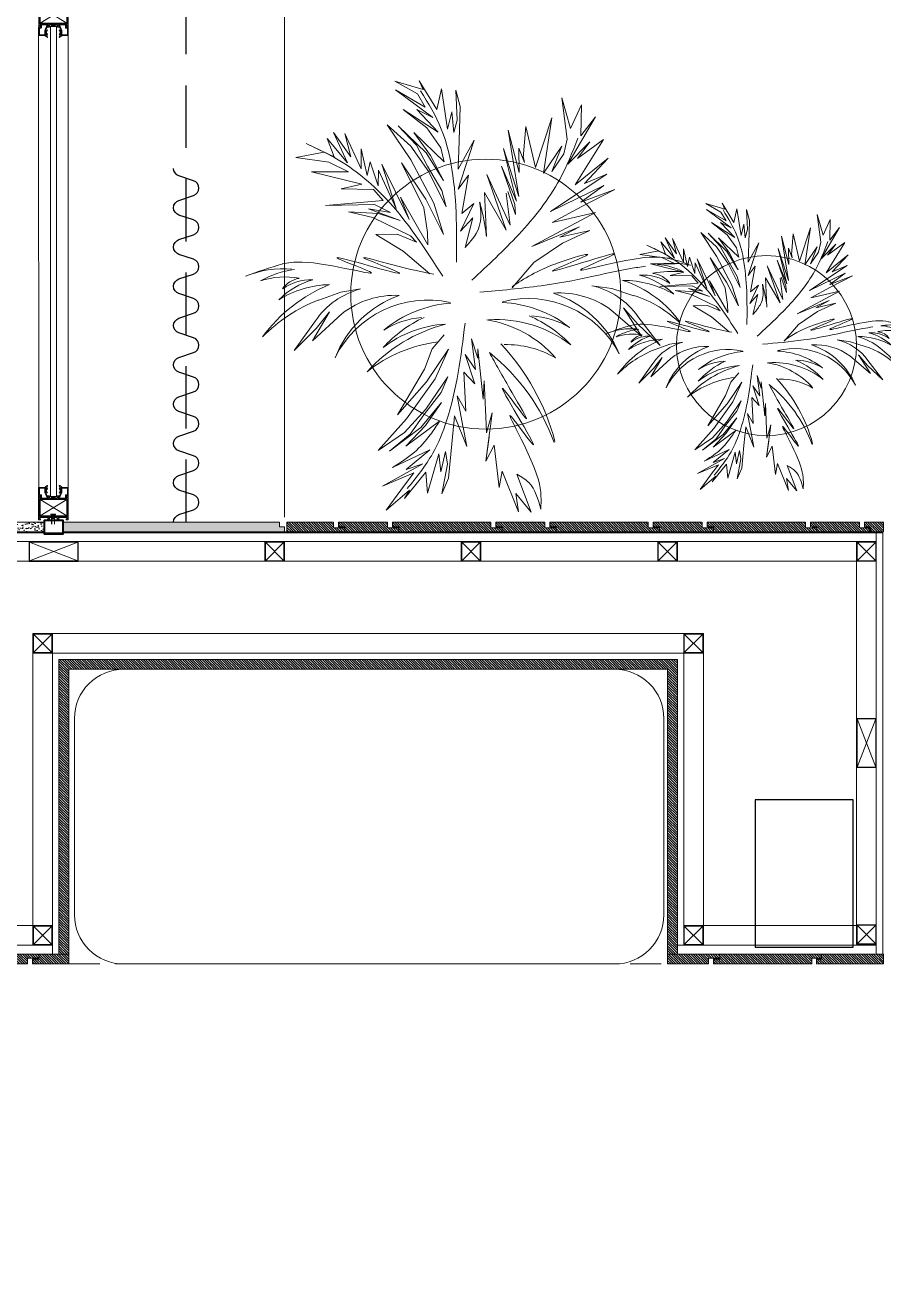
# Model space of a CAD drawing. Header units: centimetres. Extents: x 5488 to 20269, y -31398 to -19684.
# Drawn here: x 6948.4 to 7123.2, y -24110.9 to -23857.8 of the extents above; entities that cross this region are included whole.
import ezdxf

# ---------------------------------------------------------------- set-up
doc = ezdxf.new("R2010")
doc.units = ezdxf.units.CM
doc.set_wipeout_variables(frame=1)
doc.linetypes.add('HIDDEN', pattern=[9.525, 6.35, -3.175])
doc.linetypes.add('HIDDENX2', pattern=[19.05, 12.7, -6.35])
doc.layers.add('0-LNS-VLF-PERDE', color=10, linetype='Continuous')
doc.layers.add('wipeout', color=7, linetype='Continuous', true_color=0xffffff)
for name, color, linetype, lineweight in [('xxx_Auto_Dograma_Metal', 157, 'Continuous', 0), ('xxx_Auto_Element_Dograma Cam', 140, 'Continuous', 9), ('xxx_Auto_Element_Dograma Metal', 211, 'Continuous', 20), ('xxx_Auto_Kaplama_Ahşap', 34, 'Continuous', 0), ('xxx_Auto_Kaplama_Ahşap Tarama', 16, 'Continuous', 5), ('xxx_Auto_Kaplama_Aluminyum', 133, 'Continuous', 13), ('xxx_Auto_Kaplama_Mermer', 43, 'Continuous', 13), ('xxx_Auto_Kaplama_Siva Sap', 253, 'Continuous', 13), ('xxx_Auto_Kaplama_Tavan Alcipan', 8, 'Continuous', 13), ('xxx_Auto_Konstruksiyon_Metal', 141, 'Continuous', 0), ('xxx_Auto_Merdiven_Merdiven', 163, 'Continuous', 15), ('xxx_Auto_Mobilya_Ahsap', 34, 'Continuous', 20), ('xxx_Auto_Tasiyici_Betonarme', 1, 'Continuous', 30), ('xxx_Auto_Tefris_Silik', 252, 'Continuous', 13), ('xxx_Auto_Tefris_Tefris', 32, 'Continuous', 15)]:
    doc.layers.add(name, color=color, linetype=linetype, lineweight=lineweight)
doc.layers.add('xxx_Auto_Kaplama_Mermer Tarama', color=7, linetype='Continuous', lineweight=0, true_color=0xadadad)
doc.layers.add('xxx_Auto_LANDSCAPE', color=7, linetype='Continuous', lineweight=0, true_color=0x496639)
pattern_1 = [(320, (27331.8861, -18058.2614), (-0.15939086, -1.82184669), [0.1905, -2.0955]), (265, (27331.8861, -18058.2614), (1.91056845, 0.35243421), [0.1524, -1.67640584]), (10.451445, (27331.8728, -18058.4133), (1.75117752, -1.46941247), [0.16190009, -1.78090245]), (316.1842, (27332.3941, -18058.2614), (-0.42042328, -2.7107904), [0.28575, -3.14325]), (6.635558, (27332.359, -18058.4873), (2.47426125, -2.37404134), [0.24285023, -2.67135608]), (261.184151, (27332.394, -18058.2614), (2.47426125, -2.37404134), [0.22859967, -2.51459732]), (291, (27332.2671, -18058.5154), (-1.02265198, -1.51614391), [0.1905, -2.0955]), (236, (27332.2671, -18058.5154), (1.84187966, -0.61802028), [0.1524, -1.6764]), (341.451445, (27332.1819, -18058.6418), (0.81922769, -2.1341642), [0.16190009, -1.78089938]), (307.5, (27331.8861, -18058.26144), (0.845550389, -0.030886033), [0, -1.65608, 0, -1.7018, 0, -1.68275]), (277.5, (27331.8861, -18058.2614), (1.00180575, -0.668196625), [0, -0.97028, 0, -1.61798, 0, -0.64135]), (237.5, (27331.8861, -18057.695), (-0.05728744, -1.355905952), [0, -0.635, 0, -1.9812, 0, -2.6289]), (227.5, (27331.8861, -18057.441), (0.25426491, -1.481291814), [0, -0.8255, 0, -1.31572, 0, -1.8669])]

# ---------------------------------------------------------------- blocks, each defined once
blk = doc.blocks.new('palm_plan')
at = {"color": 0}
for p, q in [((-35.71, 74.41), (-52.98, 98.96)), ((-52.98, 98.96), (-46.84, 87.45)), ((-23.8, 73.26), (-39.93, 97.81)), ((-39.93, 97.81), (-36.47, 80.55)), ((-22.27, 78.25), (-29.56, 95.89)), ((-29.56, 95.89), (-23.8, 73.26)), ((-46.84, 87.45), (-62.2, 94.74)), ((-62.2, 94.74), (-52.98, 84)), ((-36.47, 80.55), (-41.85, 90.52)), ((-41.85, 90.52), (-35.71, 74.41)), ((-21.88, 91.67), (-22.27, 78.25)), ((-16.13, 54.85), (-21.88, 91.67)), ((-12.29, 92.06), (-13.82, 72.11)), ((-11.52, 71.73), (-12.29, 92.06)), ((-52.98, 84), (-70.26, 86.69)), ((-70.26, 86.69), (-48.38, 79.78)), ((-13.82, 72.11), (-16.89, 87.45)), ((-16.89, 87.45), (-16.13, 54.85)), ((-36.86, 60.22), (-62.58, 77.1)), ((-62.58, 77.1), (-41.47, 57.53)), ((-48.38, 79.78), (-41.85, 74.79)), ((-35.71, 64.82), (-46.07, 75.56)), ((-46.07, 75.56), (-36.86, 60.22)), ((-5.38, 77.1), (-8.83, 60.6)), ((-3.07, 37.59), (-5.38, 77.1)), ((36.16, 67.82), (44.9, 77.21)), ((-41.85, 74.79), (-35.71, 64.82)), ((-10.37, 53.31), (-11.52, 71.73)), ((2.3, 70.19), (-1.15, 53.7)), ((2.3, 53.7), (2.3, 70.19)), ((-41.47, 57.53), (-64.12, 62.14)), ((-64.12, 62.14), (-49.14, 53.7)), ((-1.92, 65.97), (-3.07, 37.59)), ((-1.15, 53.7), (-1.92, 65.97)), ((30.3, 58.6), (36.16, 67.82)), ((-8.83, 60.6), (-10.37, 53.31)), ((-30.97, 42.55), (-66.37, 52.44)), ((-66.37, 52.44), (-42.77, 48.25)), ((-42.77, 48.25), (-54.95, 53.58)), ((-54.95, 53.58), (-46.58, 53.2)), ((-46.58, 53.2), (-50, 53.96)), ((5.38, 34.9), (2.3, 53.7)), ((-29.07, 40.27), (-58.37, 45.97)), ((-58.37, 45.97), (-30.97, 42.55)), ((-27.93, 38.75), (-50, 41.03)), ((-50, 41.03), (-29.07, 40.27)), ((-89.18, 34.03), (-98.39, 35.56)), ((-98.39, 35.56), (-83.04, 29.43)), ((-35.92, 38.37), (-22.6, 36.85)), ((-35.44, 37.1), (-18.55, 31.73)), ((-22.6, 36.85), (-27.93, 38.75)), ((13.05, 18.41), (5.38, 34.9)), ((-80.73, 22.52), (-102.23, 28.66)), ((-102.23, 28.66), (-93.02, 21.76)), ((-72.29, 25.59), (-89.18, 34.03)), ((-77.66, 24.82), (-88.41, 28.66)), ((-88.41, 28.66), (-80.73, 22.52)), ((-83.04, 29.43), (-77.66, 24.82)), ((-48.49, 14.09), (-69.22, 33.26)), ((-69.22, 33.26), (-58.47, 18.69)), ((-18.55, 31.73), (-49.26, 31.73)), ((-49.26, 31.73), (-17.01, 28.66)), ((-17.01, 28.66), (-40.81, 26.36)), ((-93.02, 21.76), (-111.44, 19.45)), ((-58.47, 18.69), (-72.29, 25.59)), ((-35.44, 10.25), (-53.09, 22.52)), ((-53.09, 22.52), (-48.49, 14.09)), ((-40.81, 26.36), (-18.36, 17.24)), ((-106.07, 19.45), (-116.82, 7.18)), ((-116.82, 7.18), (-105.3, 15.62)), ((-112.21, 5.65), (-89.95, 17.92)), ((-96.86, 16.39), (-112.21, 5.65)), ((-111.44, 19.45), (-106.07, 19.45)), ((-105.3, 15.62), (-96.86, 16.39)), ((-81.5, 17.15), (-100.69, 4.88)), ((-89.95, 17.92), (-97.62, 11.78)), ((-97.62, 11.78), (-81.5, 17.15)), ((-86.11, 12.55), (-73.06, 14.85)), ((-73.06, 14.85), (-65.38, 13.32)), ((-26.99, 5.65), (-37.74, 18.69)), ((-37.74, 18.69), (-35.44, 10.25)), ((-17.78, 4.11), (-30.83, 14.85)), ((-30.83, 14.85), (-26.99, 5.65)), ((-100.69, 4.88), (-86.11, 12.55)), ((-65.38, 13.32), (-86.88, 4.88)), ((-86.88, 4.88), (-71.52, 7.95)), ((-56.17, 8.72), (-73.82, 6.42)), ((-71.52, 7.95), (-56.17, 8.72)), ((-80.73, 0.28), (-96.86, -6.62)), ((-73.82, 6.42), (-93.78, -1.25)), ((-93.78, -1.25), (-79.97, 3.35)), ((-63.84, 3.35), (-80.73, 0.28)), ((-79.97, 3.35), (-66.91, 4.11)), ((-66.91, 4.11), (-51.56, 5.65)), ((-42.35, 4.11), (-63.84, 3.35)), ((-51.56, 5.65), (-42.35, 4.11)), ((-96.86, -6.62), (-73.82, -2.79)), ((-50.79, -4.32), (-74.59, -8.16)), ((-73.82, -2.79), (-46.95, -1.25)), ((-29.29, -3.56), (-50.79, -4.32)), ((-46.95, -1.25), (-29.29, -3.56)), ((-74.59, -8.16), (-46.95, -7.39)), ((-46.95, -7.39), (-33.9, -11.23)), ((-33.9, -11.23), (-27.71, -13.75)), ((29.25, -13.53), (45.37, -18.59)), ((29.25, -13.53), (40.16, -14.9)), ((40.16, -14.9), (35.5, -12.77)), ((35.5, -12.77), (62.01, -21.59)), ((-44.65, -17.36), (-78.43, -18.13)), ((-78.43, -18.13), (-53.09, -21.2)), ((-27.71, -13.75), (-57.7, -16.59)), ((-57.7, -16.59), (-44.65, -17.36)), ((-53.86, -35), (-36.2, -20.43)), ((-31.6, -18.9), (-40.04, -26.57)), ((-36.2, -20.43), (-31.6, -18.9)), ((-30.11, -27.61), (-12.86, -19.5)), ((45.37, -18.59), (35.57, -20.41)), ((35.57, -20.41), (52.36, -22.28)), ((62.01, -21.59), (53.08, -16.94)), ((53.08, -16.94), (79.49, -27.71)), ((79.49, -27.71), (70.84, -20.24)), ((70.84, -20.24), (93.51, -34.47)), ((-76.13, -28.1), (-90.71, -25.03)), ((-90.71, -25.03), (-80.73, -29.63)), ((-68.45, -25.03), (-82.27, -23.5)), ((-82.27, -23.5), (-76.13, -28.1)), ((-53.09, -21.2), (-76.13, -21.2)), ((-76.13, -21.2), (-68.45, -25.03)), ((-60, -25.8), (-70.75, -55.71)), ((-67.68, -28.1), (-60, -25.8)), ((-60, -31.17), (-52.33, -25.03)), ((-59.24, -35), (-46.18, -21.96)), ((-52.33, -25.03), (-59.24, -35)), ((-46.18, -21.96), (-54.63, -31.17)), ((-40.04, -26.57), (-44.65, -37.3)), ((25.22, -35.42), (20.93, -26.32)), ((52.36, -22.28), (44.04, -24.96)), ((44.04, -24.96), (63.97, -33.04)), ((93.51, -34.47), (87.39, -26.64)), ((87.39, -26.64), (109.62, -33.92)), ((129.23, -23.51), (107.01, -21.95)), ((116.39, -26.98), (129.23, -23.51)), ((126.11, -29.76), (116.39, -26.98)), ((-89.18, -31.93), (-105.3, -35)), ((-80.73, -29.63), (-102.23, -29.63)), ((-102.23, -29.63), (-89.18, -31.93)), ((-90.71, -54.94), (-73.06, -32.7)), ((-75.36, -44.21), (-67.68, -28.1)), ((-73.06, -32.7), (-75.36, -44.21)), ((-70.75, -55.71), (-60, -31.17)), ((-54.63, -31.17), (-62.31, -45.74)), ((-44.65, -37.3), (-30.11, -27.61)), ((40.7, -40.9), (29.12, -27.37)), ((29.12, -27.37), (40.23, -45.79)), ((63.97, -33.04), (54.38, -33.8)), ((54.38, -33.8), (81.77, -40.67)), ((93.51, -34.47), (82.18, -27.35)), ((109.62, -33.92), (102.15, -28.72)), ((102.15, -28.72), (126.11, -29.76)), ((-93.02, -40.37), (-106.07, -51.11)), ((-105.3, -35), (-86.88, -35)), ((-86.88, -35), (-103.77, -39.6)), ((-103.77, -39.6), (-93.02, -40.37)), ((-91.48, -44.21), (-82.27, -36.54)), ((-82.27, -36.54), (-90.71, -54.94)), ((-62.31, -45.74), (-53.86, -35)), ((33.49, -43.95), (25.22, -35.42)), ((54.11, -64.23), (40.7, -40.9)), ((49, -40.98), (42.68, -34.1)), ((42.68, -34.1), (53.79, -52.52)), ((81.77, -40.67), (63.69, -39.64)), ((63.69, -39.64), (77.03, -47.43)), ((-106.07, -51.11), (-97.62, -44.21)), ((-97.62, -44.21), (-101.46, -59.55)), ((-101.46, -59.55), (-91.48, -44.21)), ((50.03, -67.81), (33.49, -43.95)), ((40.23, -45.79), (50.03, -67.81)), ((56.11, -54.67), (49, -40.98)), ((61.84, -56.44), (54.09, -43.16)), ((54.09, -43.16), (61.81, -59.2)), ((77.03, -47.43), (93.33, -56.96)), ((53.79, -52.52), (60.45, -68.34)), ((62.98, -48.36), (67.67, -70.97)), ((86.12, -54.34), (79.33, -52.35)), ((79.33, -52.35), (88.41, -59.26)), ((99.65, -63.84), (86.12, -54.34)), ((-21.11, -57.48), (-24, -68.02)), ((62.6, -66.02), (56.11, -54.67)), ((61.81, -59.2), (66.31, -80.11)), ((67.67, -70.97), (61.84, -56.44)), ((79.32, -76.19), (75, -59.76)), ((75, -59.76), (75.22, -82.54)), ((88.41, -59.26), (79.08, -56.18)), ((79.08, -56.18), (95.97, -70.83)), ((93.33, -56.96), (99.65, -63.84)), ((-24, -68.02), (-25.08, -80.8)), ((63.49, -85.62), (54.11, -64.23)), ((66.31, -80.11), (62.6, -66.02)), ((80.26, -66.41), (79.32, -76.19)), ((82.16, -91.76), (80.26, -66.41)), ((95.97, -70.83), (85.15, -66.89)), ((85.15, -66.89), (93.3, -83.57)), ((60.45, -68.34), (63.49, -85.62)), ((82.76, -73.04), (82.16, -91.76)), ((86.73, -80.53), (82.76, -73.04)), ((95.03, -95.31), (86.73, -80.53)), ((93.3, -83.57), (90.36, -79.07)), ((90.36, -79.07), (95.03, -95.31))]:
    blk.add_line(p, q, dxfattribs=at)
for points in [[(56.14, 74.49), (75.63, 78.86), (59.72, 72.5), (48.59, 69.33), (66.88, 71.71), (46.6, 62.55)], [(-15.51, -87.3), (-5.65, -104.67), (-11.63, -88.62), (-16.76, -78.24), (-6.23, -93.38), (-13.08, -72.21)]]:
    blk.add_lwpolyline(points, dxfattribs=at)
for centre, radius, start, end in [((99.17, 53.3), 81.81, 133.81944, 142.41499), ((82.98, 82.64), 50.1, 143.6631, 162.87038), ((64.92, 79.92), 34.25, 126.95285, 151.86942), ((90.53, 79.14), 53.98, 149.04253, 166.44838), ((85.76, 51.52), 56.24, 125.181, 155.21391), ((69.12, 57.69), 42.79, 111.98001, 140.92778), ((59.95, 75.91), 25.52, 120.68228, 159.65167), ((49.47, 85.09), 13.11, 100.6314, 149.19483), ((80.37, 33.28), 61.93, 99.57062, 137.52091), ((92.71, 33.32), 65.05, 110.59419, 137.49724), ((64.52, 31.9), 43.41, 101.12715, 142.03804), ((69.91, 20.84), 47.78, 119.2037, 159.35603), ((73.53, 0.03), 56.68, 93.0923, 169.43104), ((68.76, -2.86), 59.51, 88.35274, 137.05741), ((75.71, -19.74), 64.86, 117.24824, 152.69594), ((85.89, -24.6), 66.7, 117.57029, 159.02957), ((77.24, -30.93), 69.13, 108.74819, 132.00795), ((71.95, 0.37), 45.64, 124.63013, 152.18172), ((75.42, -36.07), 62.46, 106.29112, 146.55726), ((89.12, -20.29), 54.1, 125.24331, 156.33285), ((77.98, -118.6), 124.94, 80.11436, 108.49853), ((90.77, -108.29), 112.52, 85.42798, 116.71611), ((51.32, -50.14), 56.68, 142.79498, 219.13373), ((67.42, -38.46), 64.86, 159.53008, 194.97778), ((72.58, -45.48), 60.92, 158.59015, 193.41286), ((103.98, -38.38), 89.4, 170.25724, 202.88355), ((50, -49.19), 45.64, 160.04431, 187.5959), ((76.73, -32.07), 69.13, 180.21807, 203.47783), ((97.56, -54.6), 78.17, 162.32522, 193.71765), ((33.47, -61.44), 47.78, 152.87, 193.02233), ((50.25, -44.67), 59.51, 175.16861, 223.87329), ((21.66, -64.88), 43.41, 170.18799, 211.09887), ((21.4, -93.79), 56.24, 157.01211, 187.04502), ((54.53, -75.84), 85, 177.29514, 209.19575), ((-14, -91.07), 25.52, 152.57436, 191.54374), ((5.65, -85.62), 42.79, 171.29824, 200.24601), ((62.27, -86.14), 87.67, 176.46895, 200.82085), ((-1.59, -113.58), 52.23, 149.5519, 178.13356), ((2.24, -101.23), 50.49, 162.36513, 184.77305), ((-5.72, -110.21), 42.63, 144.61489, 173.56583), ((-27.84, -89.48), 13.11, 163.0312, 211.59462), ((200.52, -129.14), 254.9, 171.27038, 176.11868)]:
    blk.add_arc(centre, radius, start, end, dxfattribs=at)
for points in [[(12.54, 18.56), (11.25, 47.52), (13.83, 63.6), (13.83, 42.37), (19.63, 77.12), (19.63, 57.81), (29.29, 93.85), (34.44, 103.5)], [(7.87, 1.31), (18.64, 33.22), (25.57, 59.75), (30.57, 81.66), (32.88, 89.74)], [(0, 0), (-12.02, 33.89), (-30.06, 66.92), (-46.37, 85.36)], [(-17.78, 4.11), (-22.26, 12.87), (-31.96, 20.07), (-37.05, 21.73), (-25.27, 19.36), (-18.36, 17.24)], [(-12.4, -3.56), (-63.08, 16.39), (-82.27, 19.45), (-106.07, 17.92)], [(40.19, -7.78), (65.46, -5.69), (81.71, -4.5), (61.04, -9.39), (96.2, -7.03), (77.41, -11.47), (114.7, -12.58), (129.93, -18.14)], [(-8.57, -13.53), (-60.77, -24.26), (-91.48, -39.6), (-102.23, -48.04)], [(19.89, -13.23), (64.29, -44.75), (77.35, -59.14), (89.08, -79.91)], [(-11.67, -17.51), (-25.7, -35.93), (-35.89, -48.65), (-20.16, -34.38), (-42, -62.03), (-27.7, -49.05), (-47.89, -80.43), (-51.58, -90.73)], [(107.01, -21.95), (113.96, -17.96), (129.93, -18.14)], [(62.98, -48.36), (67.38, -55.92), (72.6, -68.22), (75.22, -82.54)]]:
    blk.add_spline(points, degree=3, dxfattribs=at)
blk = doc.blocks.new('A$C21533CF2')
blk.add_wipeout([(74.13, 39.49), (75.2, 40.42), (76.21, 41.4), (77.18, 42.44), (78.09, 43.52), (78.94, 44.65), (79.73, 45.82), (80.45, 47.03), (81.12, 48.28), (81.71, 49.57), (82.24, 50.88), (82.7, 52.21), (83.09, 53.57), (83.41, 54.95), (83.65, 56.34), (83.82, 57.75), (83.92, 59.16), (83.94, 60.57), (83.89, 61.99), (83.77, 63.39), (83.57, 64.79), (83.3, 66.18), (82.96, 67.55), (82.54, 68.91), (82.06, 70.23), (81.5, 71.54), (80.88, 72.81), (80.2, 74.04), (79.45, 75.24), (78.63, 76.4), (77.76, 77.51), (76.83, 78.58), (75.85, 79.6), (74.82, 80.56), (73.73, 81.47), (72.6, 82.32), (71.43, 83.11), (70.22, 83.83), (68.97, 84.5), (67.69, 85.09), (66.37, 85.62), (65.04, 86.08), (63.68, 86.47), (62.3, 86.79), (60.91, 87.03), (59.5, 87.2), (58.09, 87.3), (56.68, 87.32), (55.27, 87.27), (53.86, 87.15), (52.46, 86.95), (51.07, 86.68), (49.7, 86.34), (48.35, 85.92), (47.02, 85.44), (45.72, 84.89), (44.45, 84.26), (43.21, 83.58), (42.01, 82.83), (40.85, 82.02), (39.74, 81.14), (38.67, 80.22), (37.66, 79.23), (36.69, 78.2), (35.78, 77.11), (34.93, 75.98), (34.14, 74.81), (33.42, 73.6), (32.75, 72.35), (32.16, 71.07), (31.63, 69.76), (31.17, 68.42), (30.78, 67.06), (30.46, 65.68), (30.22, 64.29), (30.05, 62.89), (29.95, 61.47), (29.93, 60.06), (29.98, 58.65), (30.1, 57.24), (30.3, 55.84), (30.57, 54.45), (30.91, 53.08), (31.33, 51.73), (31.81, 50.4), (32.37, 49.1), (32.99, 47.83), (33.67, 46.59), (34.42, 45.39), (35.24, 44.23), (36.11, 43.12), (37.04, 42.05), (38.02, 41.04), (39.05, 40.07), (40.14, 39.17), (41.27, 38.32), (42.44, 37.53), (43.65, 36.8), (44.9, 36.14), (46.18, 35.54), (47.5, 35.01), (48.83, 34.55), (50.19, 34.16), (51.57, 33.85), (52.96, 33.6), (54.37, 33.43), (55.78, 33.33), (57.19, 33.31), (58.6, 33.36), (60.01, 33.48), (61.41, 33.68), (62.8, 33.95), (64.17, 34.3), (65.52, 34.71), (66.85, 35.19), (68.15, 35.75), (69.42, 36.37), (70.66, 37.06), (71.86, 37.81), (73.02, 38.62)]).dxf.layer = 'wipeout'
at = {"layer": 'xxx_Auto_Tefris_Tefris'}
blk.add_circle((56.93, 60.32), 27, dxfattribs=at)
at = {"layer": 'xxx_Auto_LANDSCAPE', "xscale": -0.364783083416274, "yscale": 0.364783083416274, "zscale": 0.3647830834162722, "rotation": 328.9633282841189}
blk.add_blockref('palm_plan', (59.41, 57.23), dxfattribs=at)
blk = doc.blocks.new('A$Cb3d25d0a')
at = {"layer": 'xxx_Auto_Konstruksiyon_Metal', "lineweight": 20}
h = blk.add_hatch(color=256, dxfattribs=at)
h.dxf.hatch_style = 1
h.paths.add_polyline_path([(2, 2), (2, -2), (-2, -2), (-2, 2)])
h.paths.add_polyline_path([(1.88, 1.88), (-1.88, 1.88), (-1.88, -1.88), (1.88, -1.88)], flags=16)
for points in [[(2, -2), (2, 2), (-2, 2), (-2, -2)], [(1.88, -1.88), (1.88, 1.88), (-1.88, 1.88), (-1.88, -1.88)]]:
    blk.add_lwpolyline(points, close=True, dxfattribs=at)
for points in [[(1.88, -1.88), (-1.88, 1.88)], [(1.88, 1.88), (-1.88, -1.88)]]:
    blk.add_lwpolyline(points, dxfattribs=at)
blk = doc.blocks.new('*U64')
at = {"layer": 'xxx_Auto_Konstruksiyon_Metal', "color": 0}
blk.add_blockref('A$Cb3d25d0a', (0, 0), dxfattribs=at)
blk = doc.blocks.new('*U65')
at = {"layer": 'xxx_Auto_Kaplama_Ahşap', "color": 0, "linetype": 'ByBlock', "lineweight": -2, "transparency": 16777216}
blk.add_blockref('*U64', (0, 0), dxfattribs=at)
blk = doc.blocks.new('*U66')
at = {"layer": 'xxx_Auto_Konstruksiyon_Metal', "color": 0}
blk.add_blockref('A$Cb3d25d0a', (0, 0), dxfattribs=at)
blk = doc.blocks.new('*U67')
at = {"layer": 'xxx_Auto_Kaplama_Ahşap', "color": 0, "linetype": 'ByBlock', "lineweight": -2, "transparency": 16777216}
blk.add_blockref('*U66', (0, 0), dxfattribs=at)
blk = doc.blocks.new('2411-X')
for p, q in [((1.5, 17), (0, 17)), ((0, 17), (0, 0)), ((0, 0), (15, 0)), ((1.5, 16.5), (1.5, 17)), ((4.1, 16.5), (1.5, 16.5)), ((1.5, 1.5), (1.5, 15)), ((1.5, 15), (4.6, 15)), ((12.5, 1.5), (1.5, 1.5)), ((3.1, 19.8), (4.8, 21.6)), ((4.1, 19.2), (3.1, 19.8)), ((4.1, 19.2), (4.1, 16.5)), ((5.6, 16), (5.6, 21.2)), ((17.5, 21.5), (12.5, 10.1)), ((12.5, 9.5), (12.5, 10.1)), ((12.5, 9.5), (12.5, 1.5)), ((18, 19.2), (14, 9.5)), ((14, 1.5), (14, 9.5)), ((15, 1.5), (14, 1.5)), ((15, 1.5), (15, 0)), ((19, 19.2), (18, 19.2)), ((19, 19.2), (18.5, 21.5))]:
    blk.add_line(p, q)
for centre, radius, start, end in [((4.6, 16), 1, 270, 0), ((5.1, 21.2), 0.498, 359.4768, 127.3931), ((18, 21.5), 0.5, 0, 180)]:
    blk.add_arc(centre, radius, start, end)
blk = doc.blocks.new('Alm frame 1')
at = {"layer": 'xxx_Auto_Element_Dograma Metal'}
for p, q in [((5460.98, -20303.61), (5457.63, -20298.16)), ((5457.63, -20303.61), (5460.98, -20298.16)), ((5457.72, -20300.68), (5455.94, -20300.68)), ((5457.72, -20301.2), (5455.94, -20301.2)), ((5457.72, -20300.64), (5455.97, -20300.64)), ((5457.72, -20301.24), (5455.97, -20301.24)), ((5457.05, -20300.64), (5457.13, -20301.24)), ((5457.15, -20300.64), (5457.23, -20301.24)), ((5457.24, -20300.64), (5457.32, -20301.24)), ((5457.34, -20300.64), (5457.42, -20301.24)), ((5457.44, -20300.64), (5457.52, -20301.24)), ((5457.54, -20300.64), (5457.62, -20301.24)), ((5457.64, -20300.64), (5457.72, -20301.24)), ((5457.92, -20300.44), (5457.72, -20300.64)), ((5457.72, -20301.24), (5457.72, -20300.64)), ((5457.92, -20301.44), (5457.72, -20301.24)), ((5457.92, -20300.44), (5457.92, -20301.44)), ((5457.92, -20300.44), (5457.97, -20300.44)), ((5457.92, -20301.44), (5457.97, -20301.44)), ((5457.97, -20300.44), (5457.97, -20301.44)), ((5461.25, -20301.68), (5461.25, -20300.1)), ((5461.25, -20301.68), (5461.58, -20300.1)), ((5461.58, -20301.68), (5461.25, -20300.1)), ((5461.58, -20300.1), (5461.25, -20300.1)), ((5461.25, -20301.68), (5461.58, -20301.68)), ((5461.58, -20301.68), (5461.58, -20300.1))]:
    blk.add_line(p, q, dxfattribs=at)
blk.add_lwpolyline([(5456.84, -20299.03, 0.414214), (5456.64, -20298.83), (5454.04, -20298.83, 0.414214), (5453.84, -20299.03), (5453.84, -20302.63, 0.414214), (5454.04, -20302.83), (5456.64, -20302.83, 0.414214), (5456.84, -20302.63)], format="xyb", close=True, dxfattribs=at)
for points in [[(5456.64, -20299.03), (5456.64, -20302.63), (5454.04, -20302.63), (5454.04, -20299.03)], [(5460.98, -20298.16), (5457.63, -20298.16), (5457.63, -20303.61), (5460.98, -20303.61)], [(5463.09, -20299.3), (5462.99, -20299.28), (5462.83, -20299.32), (5462.67, -20299.4), (5462.34, -20299.62), (5462.3, -20299.66), (5462.32, -20299.68), (5462.34, -20299.68), (5462.75, -20299.49), (5462.85, -20299.48), (5462.97, -20299.51), (5463.02, -20299.56), (5463.07, -20299.59), (5463.11, -20299.64), (5463.15, -20299.67), (5463.2, -20299.69), (5463.22, -20299.67), (5463.2, -20299.64), (5463.17, -20299.61), (5463.16, -20299.58), (5463.17, -20299.56), (5463.28, -20299.58), (5463.42, -20299.6), (5463.56, -20299.64), (5463.72, -20299.67), (5463.77, -20299.69), (5463.8, -20299.69), (5463.82, -20299.67), (5463.82, -20299.64), (5463.8, -20299.6), (5463.5, -20299.2), (5463.44, -20299.2), (5463.44, -20299.42), (5463.22, -20299.42), (5463.12, -20299.33), (5463.11, -20299.32)], [(5463.1, -20302.48), (5463, -20302.5), (5462.84, -20302.46), (5462.68, -20302.38), (5462.35, -20302.16), (5462.31, -20302.12), (5462.33, -20302.1), (5462.35, -20302.1), (5462.76, -20302.29), (5462.86, -20302.3), (5462.98, -20302.27), (5463.03, -20302.22), (5463.08, -20302.19), (5463.12, -20302.14), (5463.16, -20302.11), (5463.21, -20302.09), (5463.23, -20302.11), (5463.21, -20302.14), (5463.18, -20302.17), (5463.17, -20302.2), (5463.18, -20302.22), (5463.29, -20302.2), (5463.43, -20302.18), (5463.57, -20302.14), (5463.73, -20302.11), (5463.78, -20302.09), (5463.81, -20302.09), (5463.83, -20302.11), (5463.83, -20302.14), (5463.81, -20302.18), (5463.51, -20302.58), (5463.45, -20302.58), (5463.45, -20302.36), (5463.23, -20302.36), (5463.13, -20302.45), (5463.12, -20302.46)]]:
    blk.add_lwpolyline(points, close=True, dxfattribs=at)
blk.add_lwpolyline([(5457.34, -20301.28), (5457.34, -20301.69), (5456.84, -20301.69), (5456.84, -20301.99, 0.414214), (5456.94, -20302.09), (5457.04, -20302.09), (5457.04, -20301.89), (5457.34, -20301.89), (5457.34, -20303.69), (5457.04, -20303.69), (5457.04, -20303.49), (5456.94, -20303.49, 0.414214), (5456.84, -20303.59), (5456.84, -20303.89), (5459.29, -20303.89), (5461.74, -20303.89), (5461.74, -20303.59, 0.414214), (5461.64, -20303.49), (5461.54, -20303.49), (5461.54, -20303.69), (5461.24, -20303.69), (5461.24, -20301.89), (5461.54, -20301.89), (5461.54, -20302.09), (5461.64, -20302.09, 0.414214), (5461.74, -20301.99), (5461.74, -20301.69), (5461.24, -20301.69), (5461.24, -20300.92), (5461.21, -20300.89), (5461.24, -20300.86), (5461.24, -20300.09), (5461.74, -20300.09), (5461.74, -20299.79, 0.414214), (5461.64, -20299.69), (5461.54, -20299.69), (5461.54, -20299.89), (5461.24, -20299.89), (5461.24, -20298.09), (5461.54, -20298.09), (5461.54, -20298.29), (5461.64, -20298.29, 0.414214), (5461.74, -20298.19), (5461.74, -20297.89), (5459.29, -20297.89), (5456.84, -20297.89), (5456.84, -20298.19, 0.414214), (5456.94, -20298.29), (5457.04, -20298.29), (5457.04, -20298.09), (5457.34, -20298.09), (5457.34, -20299.89), (5457.04, -20299.89), (5457.04, -20299.69), (5456.94, -20299.69, 0.414214), (5456.84, -20299.79), (5456.84, -20300.09), (5457.34, -20300.09), (5457.34, -20300.57)], format="xyb", dxfattribs=at)
blk.add_lwpolyline([(5457.54, -20301.43), (5457.54, -20303.69), (5459.29, -20303.69), (5461.04, -20303.69), (5461.04, -20300.89), (5461.04, -20298.09), (5459.29, -20298.09), (5457.54, -20298.09), (5457.54, -20301.43)], dxfattribs=at)
at = {"layer": 'xxx_Auto_Element_Dograma Metal', "rotation": 90}
for p, xscale, yscale, zscale in [((5463.44, -20297.89, -0.3), -0.1000000000058208, 0.0999999999985448, 0.1000000000000227), ((5463.44, -20303.89, -0.3), 0.1000000000058208, 0.1000000000058208, 0.1000000000058208)]:
    blk.add_blockref('2411-X', p, dxfattribs=dict(at, xscale=xscale, yscale=yscale, zscale=zscale))
blk = doc.blocks.new('4X10 PROFİL')
at = {"layer": 'xxx_Auto_Konstruksiyon_Metal'}
h = blk.add_hatch(color=256, dxfattribs=at)
h.dxf.hatch_style = 1
h.paths.add_polyline_path([(6769.8, -31068.3), (6669.8, -31068.3), (6669.8, -31108.3), (6769.8, -31108.3)])
h.paths.add_polyline_path([(6768.8, -31107.3), (6670.8, -31107.3), (6670.8, -31069.3), (6768.8, -31069.3)], flags=16)
for p, q in [((6670.8, -31069.3), (6768.8, -31107.3)), ((6768.8, -31069.3), (6670.8, -31107.3))]:
    blk.add_line(p, q, dxfattribs=at)
for points in [[(6669.8, -31068.3), (6769.8, -31068.3), (6769.8, -31108.3), (6669.8, -31108.3)], [(6670.8, -31069.3), (6768.8, -31069.3), (6768.8, -31107.3), (6670.8, -31107.3)]]:
    blk.add_lwpolyline(points, close=True, dxfattribs=at)
blk = doc.blocks.new('ALU TRIM5')
at = {"layer": 'xxx_Auto_Element_Dograma Metal'}
for p, q in [((6039.93, -20381.65), (6036.58, -20376.2)), ((6036.58, -20381.65), (6039.93, -20376.2)), ((6035.96, -20379.72), (6035.96, -20378.15)), ((6036.29, -20379.72), (6035.96, -20378.15)), ((6035.96, -20379.72), (6036.29, -20378.15)), ((6035.96, -20378.15), (6036.29, -20378.15)), ((6036.29, -20379.72), (6035.96, -20379.72)), ((6036.29, -20379.72), (6036.29, -20378.15)), ((6040.2, -20379.72), (6040.2, -20378.14)), ((6040.2, -20379.72), (6040.54, -20378.14)), ((6040.54, -20379.72), (6040.2, -20378.14)), ((6040.54, -20378.14), (6040.2, -20378.14)), ((6040.2, -20379.72), (6040.54, -20379.72)), ((6040.54, -20379.72), (6040.54, -20378.14))]:
    blk.add_line(p, q, dxfattribs=at)
for points in [[(6034.45, -20377.35), (6034.55, -20377.33), (6034.71, -20377.37), (6034.87, -20377.45), (6035.2, -20377.67), (6035.24, -20377.71), (6035.22, -20377.73), (6035.2, -20377.73), (6034.79, -20377.54), (6034.69, -20377.53), (6034.57, -20377.56), (6034.52, -20377.61), (6034.47, -20377.64), (6034.43, -20377.69), (6034.39, -20377.72), (6034.34, -20377.74), (6034.32, -20377.72), (6034.34, -20377.69), (6034.37, -20377.66), (6034.38, -20377.63), (6034.37, -20377.61), (6034.26, -20377.63), (6034.12, -20377.65), (6033.98, -20377.69), (6033.82, -20377.72), (6033.77, -20377.74), (6033.74, -20377.74), (6033.72, -20377.72), (6033.72, -20377.69), (6033.74, -20377.65), (6034.04, -20377.25), (6034.1, -20377.25), (6034.1, -20377.47), (6034.32, -20377.47), (6034.42, -20377.38), (6034.43, -20377.37)], [(6039.93, -20376.2), (6036.58, -20376.2), (6036.58, -20381.65), (6039.93, -20381.65)], [(6042.05, -20377.34), (6041.95, -20377.32), (6041.79, -20377.36), (6041.63, -20377.44), (6041.3, -20377.66), (6041.26, -20377.7), (6041.28, -20377.72), (6041.3, -20377.72), (6041.71, -20377.53), (6041.81, -20377.52), (6041.93, -20377.55), (6041.98, -20377.6), (6042.03, -20377.63), (6042.07, -20377.68), (6042.11, -20377.71), (6042.16, -20377.73), (6042.18, -20377.71), (6042.16, -20377.68), (6042.13, -20377.65), (6042.12, -20377.62), (6042.13, -20377.6), (6042.24, -20377.62), (6042.38, -20377.64), (6042.52, -20377.68), (6042.68, -20377.71), (6042.73, -20377.73), (6042.76, -20377.73), (6042.78, -20377.71), (6042.78, -20377.68), (6042.76, -20377.64), (6042.46, -20377.24), (6042.4, -20377.24), (6042.4, -20377.46), (6042.18, -20377.46), (6042.08, -20377.37), (6042.07, -20377.36)], [(6034.44, -20380.52), (6034.54, -20380.54), (6034.7, -20380.5), (6034.86, -20380.42), (6035.19, -20380.2), (6035.23, -20380.16), (6035.21, -20380.14), (6035.19, -20380.14), (6034.78, -20380.33), (6034.68, -20380.34), (6034.56, -20380.31), (6034.51, -20380.26), (6034.46, -20380.23), (6034.42, -20380.18), (6034.38, -20380.15), (6034.33, -20380.13), (6034.31, -20380.15), (6034.33, -20380.18), (6034.36, -20380.21), (6034.37, -20380.24), (6034.36, -20380.26), (6034.25, -20380.24), (6034.11, -20380.22), (6033.97, -20380.18), (6033.81, -20380.15), (6033.76, -20380.13), (6033.73, -20380.13), (6033.71, -20380.15), (6033.71, -20380.18), (6033.73, -20380.22), (6034.03, -20380.62), (6034.09, -20380.62), (6034.09, -20380.4), (6034.31, -20380.4), (6034.41, -20380.49), (6034.42, -20380.5)], [(6042.05, -20380.52), (6041.95, -20380.54), (6041.79, -20380.5), (6041.63, -20380.42), (6041.3, -20380.2), (6041.26, -20380.16), (6041.28, -20380.14), (6041.3, -20380.14), (6041.71, -20380.33), (6041.81, -20380.34), (6041.93, -20380.31), (6041.98, -20380.26), (6042.03, -20380.23), (6042.07, -20380.18), (6042.11, -20380.15), (6042.16, -20380.13), (6042.18, -20380.15), (6042.16, -20380.18), (6042.13, -20380.21), (6042.12, -20380.24), (6042.13, -20380.26), (6042.24, -20380.24), (6042.38, -20380.22), (6042.52, -20380.18), (6042.68, -20380.15), (6042.73, -20380.13), (6042.76, -20380.13), (6042.78, -20380.15), (6042.78, -20380.18), (6042.76, -20380.22), (6042.46, -20380.62), (6042.4, -20380.62), (6042.4, -20380.4), (6042.18, -20380.4), (6042.08, -20380.49), (6042.07, -20380.5)]]:
    blk.add_lwpolyline(points, close=True, dxfattribs=at)
blk.add_lwpolyline([(6036.29, -20379.73), (6036.29, -20379.73), (6035.79, -20379.73), (6035.79, -20380.03, 0.414214), (6035.89, -20380.13), (6035.99, -20380.13), (6035.99, -20379.93), (6036.29, -20379.93), (6036.29, -20381.73), (6035.99, -20381.73), (6035.99, -20381.53), (6035.89, -20381.53, 0.414214), (6035.79, -20381.63), (6035.79, -20381.93), (6038.24, -20381.93), (6040.69, -20381.93), (6040.69, -20381.63, 0.414214), (6040.59, -20381.53), (6040.49, -20381.53), (6040.49, -20381.73), (6040.19, -20381.73), (6040.19, -20379.93), (6040.49, -20379.93), (6040.49, -20380.13), (6040.59, -20380.13, 0.414214), (6040.69, -20380.03), (6040.69, -20379.73), (6040.19, -20379.73), (6040.19, -20378.96), (6040.16, -20378.93), (6040.19, -20378.9), (6040.19, -20378.13), (6040.69, -20378.13), (6040.69, -20377.83, 0.414214), (6040.59, -20377.73), (6040.49, -20377.73), (6040.49, -20377.93), (6040.19, -20377.93), (6040.19, -20376.13), (6040.49, -20376.13), (6040.49, -20376.33), (6040.59, -20376.33, 0.414214), (6040.69, -20376.23), (6040.69, -20375.93), (6038.24, -20375.93), (6035.79, -20375.93), (6035.79, -20376.23, 0.414214), (6035.89, -20376.33), (6035.99, -20376.33), (6035.99, -20376.13), (6036.29, -20376.13), (6036.29, -20377.93), (6035.99, -20377.93), (6035.99, -20377.73), (6035.89, -20377.73, 0.414214), (6035.79, -20377.83), (6035.79, -20378.13), (6036.29, -20378.13), (6036.29, -20379.73)], format="xyb", dxfattribs=at)
blk.add_lwpolyline([(6036.49, -20379.47), (6036.49, -20381.73), (6038.24, -20381.73), (6039.99, -20381.73), (6039.99, -20378.93), (6039.99, -20376.13), (6038.24, -20376.13), (6036.49, -20376.13), (6036.49, -20379.47)], dxfattribs=at)
for p, xscale, yscale, zscale, rotation in [((6034.1, -20375.94, -0.3), 0.1000000000058208, 0.1000000000058208, 0.1000000000058208, 270), ((6042.4, -20375.93, -0.3), -0.1000000000058208, 0.0999999999985448, 0.1000000000000227, 90), ((6034.1, -20381.94, -0.3), -0.1000000000058208, 0.1000000000058208, 0.1000000000058208, 270), ((6042.4, -20381.93, -0.3), 0.1000000000058208, 0.1000000000058208, 0.1000000000058208, 90)]:
    blk.add_blockref('2411-X', p, dxfattribs=dict(at, xscale=xscale, yscale=yscale, zscale=zscale, rotation=rotation))
blk = doc.blocks.new('*U53')
at = {"layer": '0-LNS-VLF-PERDE', "ltscale": 4}
blk.add_lwpolyline([(-167.48, 3.42, 0.322823), (-165.98, 4.5), (-164.98, 7.5, -0.720759), (-161.98, 7.5), (-160.98, 4.5, 0.720759), (-157.98, 4.5), (-156.98, 7.5, -0.322823), (-155.48, 8.58, -0.322823), (-153.98, 7.5), (-152.98, 4.5, 0.720759), (-149.98, 4.5), (-148.98, 7.5, -0.720759), (-145.98, 7.5), (-144.98, 4.5, 0.720759), (-141.98, 4.5), (-140.98, 7.5, -0.322823), (-139.48, 8.58, -0.322823), (-137.98, 7.5), (-136.98, 4.5, 0.720759), (-133.98, 4.5), (-132.98, 7.5, -0.720759), (-129.98, 7.5), (-128.98, 4.5, 0.720759), (-125.98, 4.5), (-124.98, 7.5, -0.322823), (-123.48, 8.58, -0.322823), (-121.98, 7.5), (-120.98, 4.5, 0.720759), (-117.98, 4.5), (-116.98, 7.5, -0.720759), (-113.98, 7.5), (-112.98, 4.5, 0.322823), (-111.48, 3.42, 0.322823), (-109.98, 4.5), (-108.98, 7.5, -0.720759), (-105.98, 7.5), (-104.98, 4.5, 0.720759), (-101.98, 4.5), (-100.98, 7.5, -0.322823), (-99.48, 8.58, -0.322823), (-97.98, 7.5), (-96.98, 4.5, 0.322823), (-95.48, 3.42, 0.322823)], format="xyb", dxfattribs=at)
at = {"layer": '0-LNS-VLF-PERDE', "linetype": 'HIDDENX2'}
blk.add_lwpolyline([(-167.48, 6), (653.95, 6)], dxfattribs=at)

msp = doc.modelspace()

# ---------------------------------------------------------------- hatches: boundary and pattern name
at = {"layer": 'xxx_Auto_Kaplama_Ahşap Tarama', "true_color": 0xcba65d}
h = msp.add_hatch(dxfattribs=at)
h.set_pattern_fill('JIS_WOOD', color=43, scale=0.5, angle=90)
h.set_pattern_definition([(135, (-15143.91945, -2769.89736), (-0.2499999996, -0.2499999996), [])])
h.paths.add_polyline_path([(7011.29, -23960.21), (7013.59, -23960.21), (7013.59, -23961.01), (7001.79, -23961.01), (7001.79, -23959.01), (7011.29, -23959.01)])
h = msp.add_hatch(dxfattribs=at)
h.set_pattern_fill('JIS_WOOD', color=43, scale=0.5, angle=90)
h.set_pattern_definition([(135, (-15143.91945, -2769.89736), (-0.2499999996, -0.2499999996), [])])
h.paths.add_polyline_path([(7022.29, -23960.21), (7024.59, -23960.21), (7024.59, -23961.01), (7013.59, -23961.01), (7013.59, -23960.01), (7012.29, -23960.01), (7012.29, -23959.01), (7022.29, -23959.01)])
h = msp.add_hatch(dxfattribs=at)
h.set_pattern_fill('JIS_WOOD', color=43, scale=0.5, angle=90)
h.set_pattern_definition([(135, (-29409.8111, -825.4379), (-0.2499999996, -0.2499999996), [])])
h.paths.add_polyline_path([(7043.33, -23960.21), (7045.63, -23960.21), (7045.63, -23961.01), (7024.59, -23961.01), (7024.59, -23960.01), (7023.29, -23960.01), (7023.29, -23959.01), (7043.33, -23959.01)])
h = msp.add_hatch(dxfattribs=at)
h.set_pattern_fill('JIS_WOOD', color=43, scale=0.5, angle=90)
h.set_pattern_definition([(135, (-15111.87815, -2769.89736), (-0.2499999996, -0.2499999996), [])])
h.paths.add_polyline_path([(7054.33, -23960.21), (7056.63, -23960.21), (7056.63, -23961.01), (7045.63, -23961.01), (7045.63, -23960.01), (7044.33, -23960.01), (7044.33, -23959.01), (7054.33, -23959.01)])
h = msp.add_hatch(dxfattribs=at)
h.set_pattern_fill('JIS_WOOD', color=43, scale=0.5, angle=90)
h.set_pattern_definition([(135, (-29377.76978, -825.4379), (-0.2499999996, -0.2499999996), [])])
h.paths.add_polyline_path([(7075.37, -23960.21), (7077.67, -23960.21), (7077.67, -23961.01), (7056.63, -23961.01), (7056.63, -23960.01), (7055.33, -23960.01), (7055.33, -23959.01), (7075.37, -23959.01)])
h = msp.add_hatch(dxfattribs=at)
h.set_pattern_fill('JIS_WOOD', color=43, scale=0.5, angle=90)
h.set_pattern_definition([(135, (-15079.83684, -2769.89736), (-0.2499999996, -0.2499999996), [])])
h.paths.add_polyline_path([(7086.37, -23960.21), (7088.67, -23960.21), (7088.67, -23961.01), (7077.67, -23961.01), (7077.67, -23960.01), (7076.37, -23960.01), (7076.37, -23959.01), (7086.37, -23959.01)])
h = msp.add_hatch(dxfattribs=at)
h.set_pattern_fill('JIS_WOOD', color=43, scale=0.5, angle=90)
h.set_pattern_definition([(135, (-29345.68717, -825.4379), (-0.2499999996, -0.2499999996), [])])
h.paths.add_polyline_path([(7107.41, -23960.21), (7109.71, -23960.21), (7109.71, -23961.01), (7088.67, -23961.01), (7088.67, -23960.01), (7087.37, -23960.01), (7087.37, -23959.01), (7107.41, -23959.01)])
h = msp.add_hatch(dxfattribs=at)
h.set_pattern_fill('JIS_WOOD', color=43, scale=0.5, angle=90)
h.set_pattern_definition([(135, (-15047.79554, -2769.89736), (-0.2499999996, -0.2499999996), [])])
h.paths.add_polyline_path([(7118.41, -23960.21), (7120.71, -23960.21), (7120.71, -23961.01), (7109.71, -23961.01), (7109.71, -23960.01), (7108.41, -23960.01), (7108.41, -23959.01), (7118.41, -23959.01)])
h = msp.add_hatch(dxfattribs=at)
h.set_pattern_fill('JIS_WOOD', color=43, scale=0.5, angle=90)
h.set_pattern_definition([(135, (-15037.09554, -2769.89736), (-0.2499999996, -0.2499999996), [])])
h.paths.add_polyline_path([(7123.29, -23961.01), (7120.41, -23961.01), (7120.41, -23960.01), (7119.41, -23960.01), (7119.41, -23959.01), (7123.29, -23959.01)])
h = msp.add_hatch(dxfattribs=at)
h.set_pattern_fill('JIS_WOOD', color=43, scale=0.5, angle=90)
h.paths.add_polyline_path([(7079.29, -24047.01), (7079.29, -23989.01), (6957.36, -23989.01), (6957.36, -24047.01), (6955.36, -24047.01), (6955.36, -23987.01), (7081.29, -23987.01), (7081.29, -24047.01)])
h = msp.add_hatch(dxfattribs=at)
h.set_pattern_fill('JIS_WOOD', color=43, scale=0.5, angle=90)
h.set_pattern_definition([(135, (-29504.14803, -913.43785), (-0.2499999996, -0.2499999996), [])])
h.paths.add_polyline_path([(6948.95, -24047.81), (6951.25, -24047.81), (6951.25, -24047.01), (6930.25, -24047.01), (6930.25, -24048.01), (6928.95, -24048.01), (6928.95, -24049.01), (6948.95, -24049.01)])
h = msp.add_hatch(dxfattribs=at)
h.set_pattern_fill('JIS_WOOD', color=43, scale=0.5, angle=90)
h.set_pattern_definition([(135, (-15206.2564, -2857.8973), (-0.2499999996, -0.2499999996), [])])
h.paths.add_polyline_path([(6957.36, -24049.01), (6957.36, -24047.01), (6951.25, -24047.01), (6951.25, -24048.01), (6949.95, -24048.01), (6949.95, -24049.01)])
h = msp.add_hatch(dxfattribs=at)
h.set_pattern_fill('JIS_WOOD', color=43, scale=0.5, angle=90)
h.paths.add_polyline_path([(7079.29, -24047.01), (7079.29, -24049.01), (7087.65, -24049.01), (7087.65, -24047.81), (7089.95, -24047.81), (7089.95, -24047.01)])
h = msp.add_hatch(dxfattribs=at)
h.set_pattern_fill('JIS_WOOD', color=43, scale=0.5, angle=90)
h.set_pattern_definition([(135, (-29344.44803, -913.43785), (-0.2499999996, -0.2499999996), [])])
h.paths.add_polyline_path([(7108.65, -24047.81), (7110.65, -24047.81), (7110.65, -24047.01), (7089.95, -24047.01), (7089.95, -24048.01), (7088.65, -24048.01), (7088.65, -24049.01), (7108.65, -24049.01)])
h = msp.add_hatch(dxfattribs=at)
h.set_pattern_fill('JIS_WOOD', color=43, scale=0.5, angle=90)
h.set_pattern_definition([(135, (-15046.8564, -2857.8973), (-0.2499999996, -0.2499999996), [])])
h.paths.add_polyline_path([(7123.29, -24047.01), (7110.65, -24047.01), (7110.65, -24048.01), (7109.65, -24048.01), (7109.65, -24049.01), (7123.29, -24049.01)])
at = {"layer": 'xxx_Auto_Kaplama_Mermer Tarama'}
h = msp.add_hatch(dxfattribs=at)
h.set_pattern_fill('AR-CONC', color=241, scale=0.01, angle=-90)
h.set_pattern_definition(pattern_1)
h.paths.add_polyline_path([(6952.29, -23959.01), (6952.29, -23961.01), (6913.26, -23961.01), (6912.29, -23961.01), (6912.29, -23960.01), (6911.29, -23960.01), (6911.29, -23959.01)])
h = msp.add_hatch(dxfattribs=at)
h.set_pattern_fill('AR-CONC', color=241, scale=0.01, angle=-90)
h.set_pattern_definition(pattern_1)
h.paths.add_polyline_path([(7000.29, -23959.01), (7000.29, -23960.01), (7001.29, -23960.01), (7001.29, -23961.01), (6956.29, -23961.01), (6956.29, -23959.01)])

# ---------------------------------------------------------------- linework, layer by layer
at = {"layer": 'xxx_Auto_Dograma_Metal'}
for p, q in [((6951.23, -23859.94, -0.6), (6951.24, -23951.96, -0.3)), ((6957.23, -23859.94, -0.6), (6957.24, -23951.96, -0.3))]:
    msp.add_line(p, q, dxfattribs=at)
at = {"layer": 'xxx_Auto_Element_Dograma Cam'}
for p, q in [((6953.64, -23858.08, -0.3), (6953.64, -23953.67, -0.3)), ((6954.84, -23858.08, -0.3), (6953.64, -23858.08, -0.3)), ((6954.84, -23953.67, -0.3), (6954.84, -23858.08, -0.3))]:
    msp.add_line(p, q, dxfattribs=at)
at = {"layer": 'xxx_Auto_Kaplama_Ahşap'}
msp.add_lwpolyline([(7078.54, -24039.01), (7078.54, -23999.01, 0.414214), (7068.54, -23989.01), (6968.54, -23989.01, 0.414214), (6958.54, -23999.01), (6958.54, -24039.01, 0.414214), (6968.54, -24049.01), (7068.54, -24049.01, 0.414214)], format="xyb", close=True, dxfattribs=at)
at = {"layer": 'xxx_Auto_Kaplama_Mermer'}
for points in [[(6952.29, -23961.01), (6912.29, -23961.01), (6912.29, -23960.01), (6911.29, -23960.01), (6911.29, -23959.01), (6952.29, -23959.01)], [(6956.29, -23961.01), (7001.29, -23961.01), (7001.29, -23960.01), (7000.29, -23960.01), (7000.29, -23959.01), (6956.29, -23959.01)]]:
    msp.add_lwpolyline(points, close=True, dxfattribs=at)
at = {"layer": 'xxx_Auto_Kaplama_Siva Sap'}
msp.add_lwpolyline([(7121.8, -23961.2), (7121.8, -24047), (7123.1, -24047), (7123.1, -23961.2)], close=True, dxfattribs=at)
at = {"layer": 'xxx_Auto_Kaplama_Tavan Alcipan'}
for points in [[(6913.46, -23961.21), (7121.8, -23961.21), (7121.8, -23963.01), (6913.46, -23963.01)], [(7081.29, -24045.21), (7121.8, -24045.21), (7121.8, -24047.01), (7081.29, -24047.01)]]:
    msp.add_lwpolyline(points, close=True, dxfattribs=at)
for points in [[(6954.06, -24047.01), (6954.06, -23985.71), (7082.59, -23985.71), (7082.59, -24045.21)], [(6954.06, -24047.01), (6913.46, -24047.01), (6913.46, -24045.21), (6954.06, -24045.21)]]:
    msp.add_lwpolyline(points, dxfattribs=at)
at = {"layer": 'xxx_Auto_Konstruksiyon_Metal'}
for points in [[(7082.59, -24041.17), (7117.8, -24041.17), (7117.8, -23967.01), (6919.29, -23967.01), (6919.29, -24041.17), (6950.06, -24041.17), (6950.06, -23985.71)], [(7082.59, -23981.71), (6953.94, -23981.71)], [(7086.59, -24041.17), (7086.59, -23985.71)]]:
    msp.add_lwpolyline(points, dxfattribs=at)
at = {"layer": 'xxx_Auto_Merdiven_Merdiven'}
msp.add_lwpolyline([(7001.29, -23136.57), (7001.29, -23958.01)], dxfattribs=at)
at = {"layer": 'xxx_Auto_Mobilya_Ahsap'}
for points in [[(7000.43, -23961.01), (7013.59, -23961.01), (7013.59, -23960.21), (7011.29, -23960.21), (7011.29, -23959.01), (7001.79, -23959.01), (7001.79, -23961.01)], [(7012.29, -23960.01), (7012.29, -23959.01), (7022.29, -23959.01), (7022.29, -23960.21), (7024.59, -23960.21), (7024.59, -23961.01), (7013.59, -23961.01), (7013.59, -23960.01), (7012.29, -23960.01)], [(7023.29, -23960.01), (7023.29, -23959.01), (7043.33, -23959.01), (7043.33, -23960.21), (7045.63, -23960.21), (7045.63, -23961.01), (7024.59, -23961.01), (7024.59, -23960.01), (7023.29, -23960.01)], [(7044.33, -23960.01), (7044.33, -23959.01), (7054.33, -23959.01), (7054.33, -23960.21), (7056.63, -23960.21), (7056.63, -23961.01), (7045.63, -23961.01), (7045.63, -23960.01), (7044.33, -23960.01)], [(7055.33, -23960.01), (7055.33, -23959.01), (7075.37, -23959.01), (7075.37, -23960.21), (7077.67, -23960.21), (7077.67, -23961.01), (7056.63, -23961.01), (7056.63, -23960.01), (7055.33, -23960.01)], [(7076.37, -23960.01), (7076.37, -23959.01), (7086.37, -23959.01), (7086.37, -23960.21), (7088.67, -23960.21), (7088.67, -23961.01), (7077.67, -23961.01), (7077.67, -23960.01), (7076.37, -23960.01)], [(7087.37, -23960.01), (7087.37, -23959.01), (7107.41, -23959.01), (7107.41, -23960.21), (7109.71, -23960.21), (7109.71, -23961.01), (7088.67, -23961.01), (7088.67, -23960.01), (7087.41, -23960.01)], [(7108.41, -23960.01), (7108.41, -23959.01), (7118.41, -23959.01), (7118.41, -23960.21), (7120.71, -23960.21), (7120.71, -23961.01), (7109.71, -23961.01), (7109.71, -23960.01), (7108.71, -23960.01)], [(7119.41, -23960.01), (7119.41, -23959.01), (7123.29, -23959.01), (7123.29, -23961.01), (7120.41, -23961.01), (7120.41, -23960.01), (7119.41, -23960.01)], [(6928.95, -24048.01), (6928.95, -24049.01), (6948.95, -24049.01), (6948.95, -24047.81), (6951.25, -24047.81), (6951.25, -24047.01), (6930.25, -24047.01), (6930.25, -24048.01), (6928.95, -24048.01)], [(7088.65, -24048.01), (7088.65, -24049.01), (7108.65, -24049.01), (7108.65, -24047.81), (7110.65, -24047.81), (7110.65, -24047.01), (7089.95, -24047.01), (7089.95, -24048.01), (7088.65, -24048.01)], [(7109.65, -24048.01), (7109.65, -24049.01), (7123.29, -24049.01), (7123.29, -24047.01), (7110.65, -24047.01), (7110.65, -24048.01), (7109.65, -24048.01)]]:
    msp.add_lwpolyline(points, dxfattribs=at)
for points in [[(7079.29, -24047.01), (7079.29, -23989.01), (6957.36, -23989.01), (6957.36, -24047.01), (6955.36, -24047.01), (6955.36, -23987.01), (7081.29, -23987.01), (7081.29, -24047.01)], [(6957.36, -24047.01), (6951.25, -24047.01), (6951.25, -24048.01), (6949.95, -24048.01), (6949.95, -24049.01), (6957.36, -24049.01)], [(7079.29, -24047.01), (7079.29, -24049.01), (7087.65, -24049.01), (7087.65, -24047.81), (7089.95, -24047.81), (7089.95, -24047.01)]]:
    msp.add_lwpolyline(points, close=True, dxfattribs=at)
at = {"layer": 'xxx_Auto_Tasiyici_Betonarme'}
msp.add_lwpolyline([(7097.11, -24045.61), (7117.11, -24045.61), (7117.11, -24015.61), (7097.11, -24015.61)], close=True, dxfattribs=at)
at = {"layer": 'xxx_Auto_Tefris_Silik', "linetype": 'HIDDEN'}
msp.add_lwpolyline([(6957.36, -24049.01), (7079.29, -24049.01)], dxfattribs=at)

# ---------------------------------------------------------------- block references
at = {"xscale": -1, "rotation": 270}
msp.add_blockref('*U53', (6975.29, -23791.53), dxfattribs=at)
at = {"layer": 'xxx_Auto_Kaplama_Ahşap', "xscale": -1}
for name, p, rotation in [('ALU TRIM5', (27333.17, -29894.04, -0.3), 270), ('*U65', (6999.29, -23965.01), 180), ('*U67', (6999.29, -23965.01), 180), ('*U65', (7039.29, -23965.01), 180), ('*U67', (7039.29, -23965.01), 180), ('*U65', (7079.29, -23965.01), 180), ('*U67', (7079.29, -23965.01), 180)]:
    msp.add_blockref(name, p, dxfattribs=dict(at, rotation=rotation))
at = {"layer": 'xxx_Auto_Kaplama_Aluminyum', "xscale": -1, "rotation": 270}
msp.add_blockref('Alm frame 1', (27255.12, -29415.41), dxfattribs=at)
at = {"layer": 'xxx_Auto_Konstruksiyon_Metal', "color": 0, "rotation": 180}
for p in [(7119.8, -23965.01), (7084.59, -23983.71), (7119.8, -24043.01)]:
    msp.add_blockref('A$Cb3d25d0a', p, dxfattribs=at)
at = {"layer": 'xxx_Auto_Konstruksiyon_Metal', "color": 0, "xscale": -1, "rotation": 180}
for p in [(6952.06, -23983.71), (6952.06, -24043.17), (7084.59, -24043.17)]:
    msp.add_blockref('A$Cb3d25d0a', p, dxfattribs=at)
at = {"layer": 'xxx_Auto_Mobilya_Ahsap', "zscale": 0.1}
for p, xscale, yscale, rotation in [((6282.31, -27073.85), -0.1, 0.1, 180), ((4010.96, -23332.03), -0.1000000000000028, 0.1000000000000028, 90)]:
    msp.add_blockref('4X10 PROFİL', p, dxfattribs=dict(at, xscale=xscale, yscale=yscale, rotation=rotation))

# ---------------------------------------------------------------- next in the draw order: block references
at = {"layer": 'xxx_Auto_Tefris_Tefris', "linetype": 'ByBlock', "rotation": 263.6633441428334}
for p, xscale, yscale, zscale in [((6875.89, -23883.07), -0.6785773943030611, 0.6785773943030611, 0.6785773943030642), ((6974.86, -23963.43), -1.017866091454594, 1.017866091454594, 1.017866091454596)]:
    msp.add_blockref('A$C21533CF2', p, dxfattribs=dict(at, xscale=xscale, yscale=yscale, zscale=zscale))

# ---------------------------------------------------------------- next in the draw order: block references
at = {"layer": 'xxx_Auto_Tefris_Tefris', "linetype": 'ByBlock', "xscale": -0.6785773943030611, "yscale": 0.6785773943030611, "zscale": 0.6785773943030642, "rotation": 263.6633441428334}
msp.add_blockref('A$C21533CF2', (7054.5, -23956.96), dxfattribs=at)

# ---------------------------------------------------------------- next in the draw order: hatches: boundary and pattern name
at = {"layer": 'xxx_Auto_Kaplama_Ahşap Tarama'}
h = msp.add_hatch(dxfattribs=at)
h.set_pattern_fill('AR-CONC', color=256, scale=0.5)
h.set_pattern_definition([(50, (809.53, -3617.59), (91.09233, -7.96954), [9.525, -104.775]), (355, (809.53, -3617.59), (-17.6217, 95.52842), [7.62, -83.8203]), (100.45144, (817.12, -3618.255), (73.47062, 87.55888), [8.095, -89.04512]), (46.1842, (809.53, -3592.19), (135.5395, -21.02116), [14.2875, -157.1625]), (96.63556, (820.83, -3593.94), (118.70207, 123.71306), [12.1425, -133.5678]), (351.18415, (809.53, -3592.19), (118.70207, 123.71306), [11.43, -125.72987]), (21, (822.23, -3598.54), (75.8072, -51.1326), [9.525, -104.775]), (326, (822.23, -3598.54), (30.901, 92.09398), [7.62, -83.82]), (71.45144, (828.55, -3602.8), (106.7082, 40.96138), [8.095, -89.04497]), (37.5, (809.53, -3617.59), (1.5443, 42.27752), [0, -82.804, 0, -85.09, 0, -84.1375]), (7.5, (809.53, -3617.59), (33.40983, 50.09029), [0, -48.514, 0, -80.899, 0, -32.0675]), (327.5, (781.21, -3617.59), (67.795298, -2.864372), [0, -31.75, 0, -99.06, 0, -131.445]), (317.5, (768.51, -3617.59), (74.06459, 12.71325), [0, -41.275, 0, -65.786, 0, -93.345])])
edge = h.paths.add_edge_path()
edge.add_line((9312.93, -27555.32), (9330.63, -27555.32))
edge.add_arc((9330.63, -27548.32), 7, 270, 349.5592)
edge.add_arc((-12655703.85, 2009176.56), 12827763.88, 350.864209315, 350.864469123)
edge.add_line((9346.75, -27492.16), (9332.45, -27492.16))
edge.add_line((9332.45, -27492.16), (9332.45, -27061.1))
edge.add_line((9332.45, -27061.1), (9346.75, -27061.1))
edge.add_arc((-12660642.43, -2064524.01), 12832765.91, 9.135530923, 9.13579064)
edge.add_arc((9330.63, -27004.94), 7, 10.4408, 90)
edge.add_line((9330.63, -26997.94), (9312.93, -26997.94))
edge.add_arc((9312.93, -27004.94), 7, 90, 170.4864)
edge.add_arc((10864.46, -27276.63), 1582.14, 170.06944, 189.93056)
edge.add_arc((9312.93, -27548.32), 7, 189.5136, 270)

doc.saveas('drawing.dxf')
